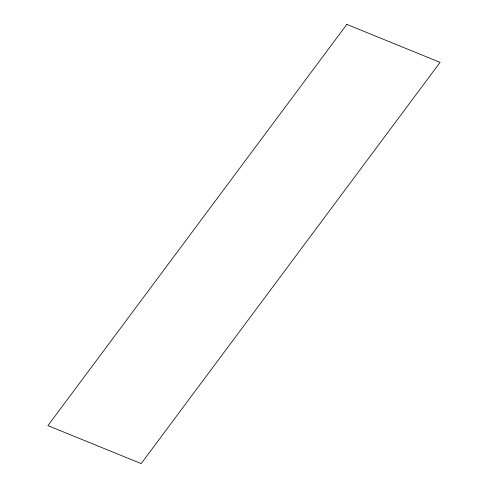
<?xml version="1.0" encoding="UTF-8"?>
<svg xmlns="http://www.w3.org/2000/svg" width="488" height="488" viewBox="0 0 488 488"><rect width="100%" height="100%" fill="white"/><g stroke="black" fill="none" stroke-linecap="round" stroke-linejoin="round"><path stroke-width="0.73" d="M346.834 24.4L47.922 425.627L141.166 463.6L440.078 62.372L346.834 24.4"/></g></svg>
